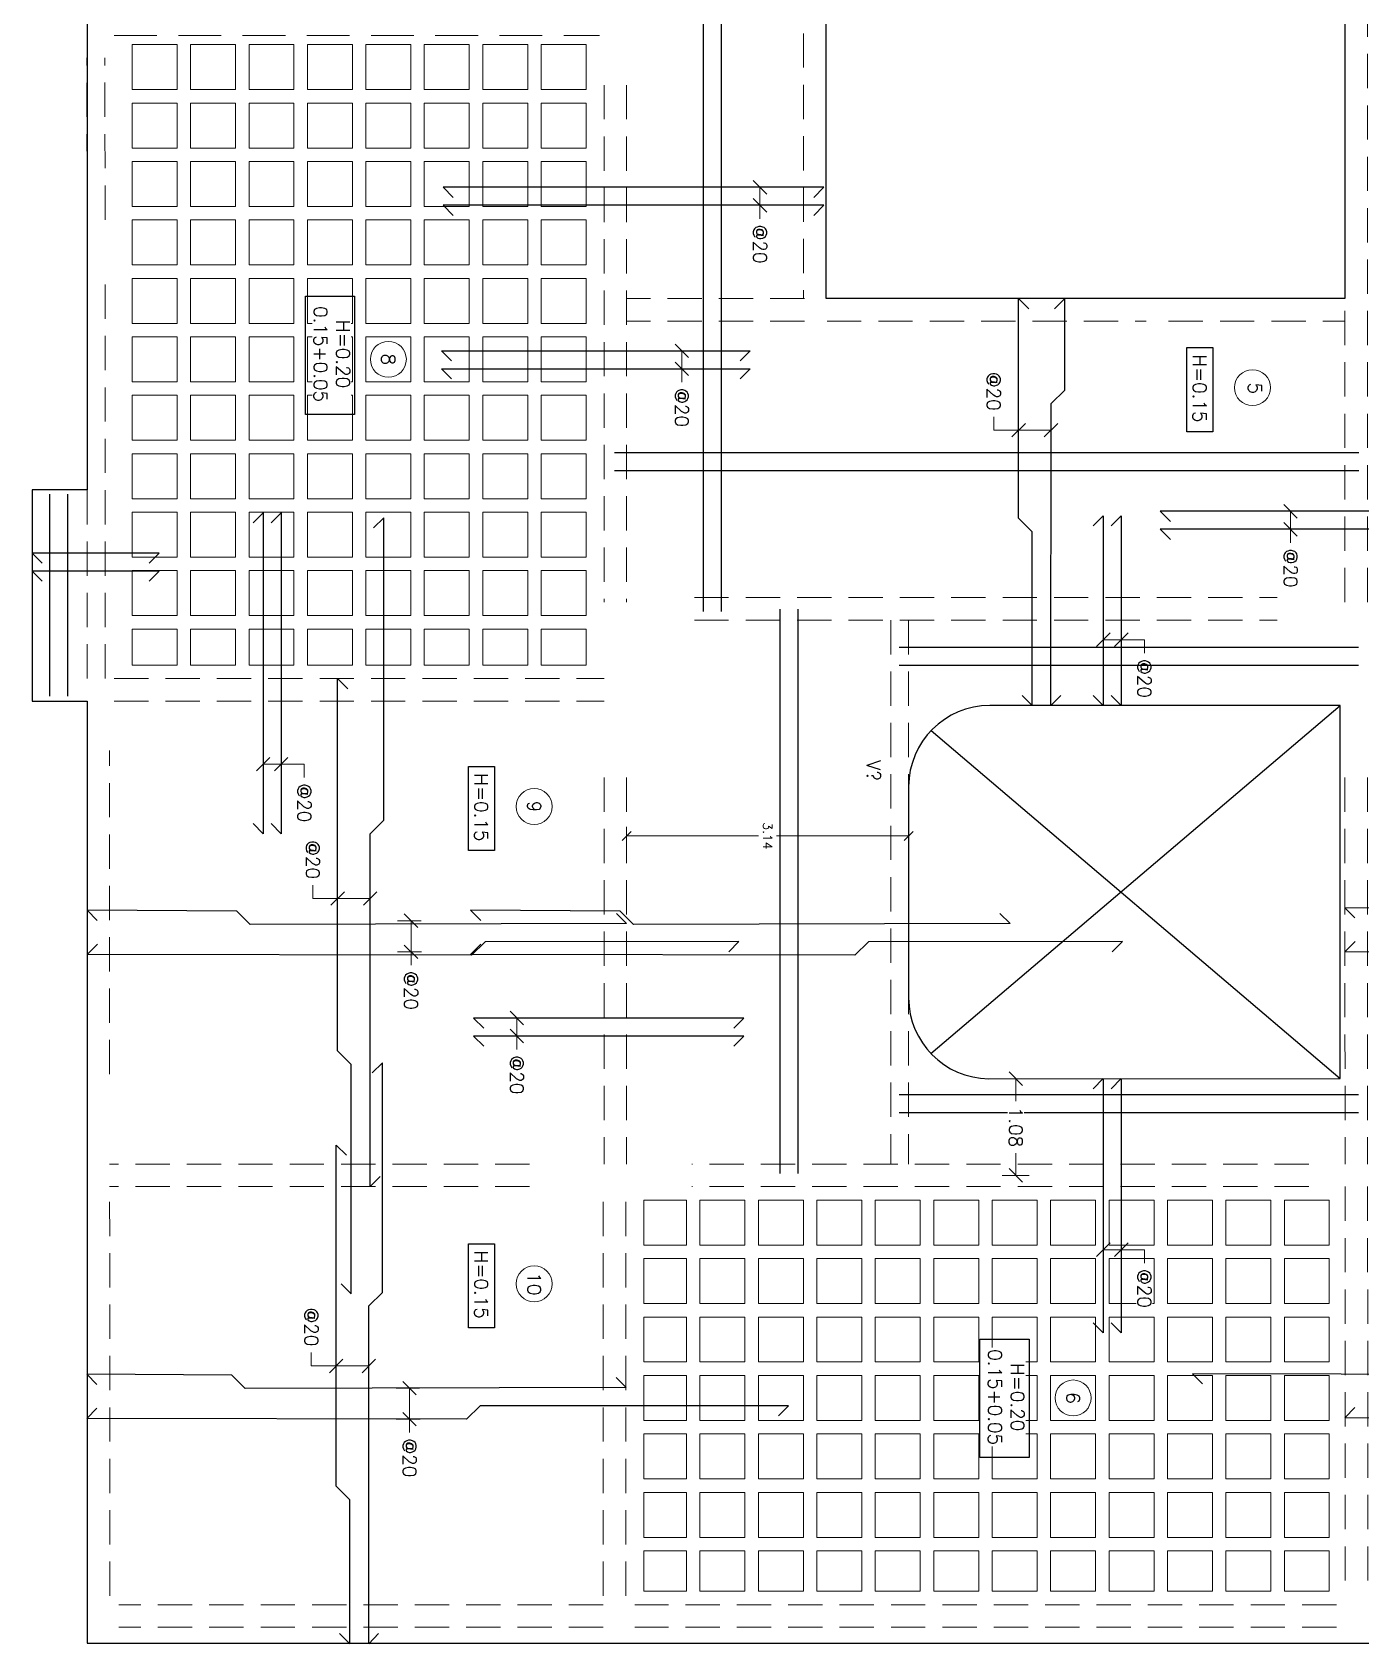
# Model space of a CAD drawing. Header units: metres. Extents: x -44 to 358, y -286 to 66.
# Drawn here: x 14.68 to 29.46, y -217.08 to -199.15 of the extents above; entities that cross this region are included whole.
import ezdxf
from ezdxf.enums import TextEntityAlignment as Align

# ---------------------------------------------------------------- set-up
doc = ezdxf.new("R2010")
doc.units = ezdxf.units.M
doc.header["$LTSCALE"] = 0.3
doc.header["$PDMODE"] = 3
doc.linetypes.add('HIDDEN', pattern=[9.525, 6.35, -3.175])
for name, color, linetype, lineweight in [('0-S-GRID-IDEN', 1, 'Continuous', 9), ('BOVEDILLA', 8, 'Continuous', 5), ('Columnas', 7, 'Continuous', 18), ('VIGAS', 1, 'HIDDEN', 15)]:
    doc.layers.add(name, color=color, linetype=linetype, lineweight=lineweight)
for name, color, linetype in [('ACERO', 5, 'Continuous'), ('BP', 3, 'Continuous'), ('DIMENSIONES', 7, 'Continuous'), ('DIMTEXTO', 4, 'Continuous')]:
    doc.layers.add(name, color=color, linetype=linetype)
doc.styles.add('SMPLEX', font='simplex.shx')
doc.dimstyles.new('DIM-50', dxfattribs={"dimscale": 0.5, "dimtxt": 0.2, "dimasz": 0.2, "dimexe": 0.2, "dimexo": 0.2, "dimgap": 0.1, "dimtad": 0, "dimtih": 1, "dimtoh": 1, "dimzin": 0, "dimdsep": 46, "dimtxsty": 'SMPLEX', "dimblk1": 'OBLIQUE', "dimblk2": 'OBLIQUE', "dimsah": 1, "dimcen": 0.2, "dimclrd": 4, "dimclre": 4, "dimclrt": 4, "dimadec": 0, "dimazin": 0, "dimtfac": 1, "dimtmove": 0, "dimatfit": 3, "dimldrblk": 'OPEN30', "dimfxl": 0.3, "dimfxlon": 1, "dimtfill": 1, "dimtolj": 1, "dimtzin": 0, "dimarcsym": 0})
doc.dimstyles.new('DIM-75', dxfattribs={"dimscale": 0.75, "dimtxt": 0.2, "dimasz": 0.2, "dimexe": 0.2, "dimexo": 0.2, "dimgap": 0.1, "dimtad": 0, "dimtih": 1, "dimtoh": 1, "dimzin": 0, "dimdsep": 46, "dimtxsty": 'SMPLEX', "dimblk1": 'OBLIQUE', "dimblk2": 'OBLIQUE', "dimsah": 1, "dimcen": 0.2, "dimclrd": 4, "dimclre": 4, "dimclrt": 4, "dimadec": 0, "dimazin": 0, "dimtfac": 1, "dimtmove": 0, "dimatfit": 3, "dimldrblk": 'OBLIQUE', "dimfxl": 0.2, "dimfxlon": 1, "dimtfill": 1, "dimtolj": 1, "dimtzin": 0, "dimarcsym": 0})

# ---------------------------------------------------------------- blocks, each defined once
blk = doc.blocks.new('*U2262')
at = {"layer": 'BOVEDILLA'}
blk.add_lwpolyline([(-0.25, -0.25), (0.25, -0.25), (0.25, 0.25), (-0.25, 0.25)], close=True, dxfattribs=at)
blk = doc.blocks.new('*U2263')
at = {"layer": 'BOVEDILLA', "color": 0, "linetype": 'ByBlock', "lineweight": -2, "transparency": 16777216}
for p in [(0, 0), (0.65, 0), (1.3, 0), (1.95, 0), (2.6, 0), (3.25, 0), (3.9, 0), (4.55, 0), (5.2, 0), (5.85, 0), (0, -0.65), (0.65, -0.65), (1.3, -0.65), (1.95, -0.65), (2.6, -0.65), (3.25, -0.65), (3.9, -0.65), (4.55, -0.65), (5.2, -0.65), (5.85, -0.65), (0, -1.3), (0.65, -1.3), (1.3, -1.3), (1.95, -1.3), (2.6, -1.3), (3.25, -1.3), (3.9, -1.3), (4.55, -1.3), (5.2, -1.3), (5.85, -1.3), (0, -1.95), (0.65, -1.95), (1.3, -1.95), (1.95, -1.95), (2.6, -1.95), (3.25, -1.95), (3.9, -1.95), (4.55, -1.95), (5.2, -1.95), (5.85, -1.95), (0, -2.6), (0.65, -2.6), (1.3, -2.6), (1.95, -2.6), (2.6, -2.6), (3.25, -2.6), (3.9, -2.6), (4.55, -2.6), (5.2, -2.6), (5.85, -2.6), (0, -3.25), (0.65, -3.25), (1.3, -3.25), (1.95, -3.25), (2.6, -3.25), (3.25, -3.25), (3.9, -3.25), (4.55, -3.25), (5.2, -3.25), (5.85, -3.25), (0, -3.9), (0.65, -3.9), (1.3, -3.9), (1.95, -3.9), (2.6, -3.9), (3.25, -3.9), (3.9, -3.9), (4.55, -3.9), (5.2, -3.9), (5.85, -3.9), (0, -4.55), (0.65, -4.55), (1.3, -4.55), (1.95, -4.55), (2.6, -4.55), (3.25, -4.55), (3.9, -4.55), (4.55, -4.55), (5.2, -4.55), (5.85, -4.55)]:
    blk.add_blockref('*U2262', p, dxfattribs=at)
blk = doc.blocks.new('*U2264')
at = {"layer": 'BOVEDILLA'}
blk.add_lwpolyline([(-0.2, 0.25), (0.2, 0.25), (0.2, -0.25), (-0.2, -0.25)], close=True, dxfattribs=at)
blk = doc.blocks.new('*U2265')
at = {"layer": 'ACERO', "color": 0, "linetype": 'ByBlock', "lineweight": -2, "transparency": 16777216}
for p in [(0, 0), (0, -0.65), (0, -1.3), (0, -1.95), (0, -2.6), (0, -3.25), (0, -3.9), (0, -4.55)]:
    blk.add_blockref('*U2264', p, dxfattribs=at)
blk = doc.blocks.new('*U2268')
at = {"layer": 'BOVEDILLA'}
blk.add_lwpolyline([(-0.25, -0.25), (0.25, -0.25), (0.25, 0.25), (-0.25, 0.25)], close=True, dxfattribs=at)
blk = doc.blocks.new('*U2269')
at = {"layer": 'BOVEDILLA', "color": 0, "linetype": 'ByBlock', "lineweight": -2, "transparency": 16777216}
for p in [(0, 0), (0.65, 0), (1.3, 0), (1.95, 0), (2.6, 0), (3.25, 0), (0, -0.65), (0.65, -0.65), (1.3, -0.65), (1.95, -0.65), (2.6, -0.65), (3.25, -0.65), (0, -1.3), (0.65, -1.3), (1.3, -1.3), (1.95, -1.3), (2.6, -1.3), (3.25, -1.3), (0, -1.95), (0.65, -1.95), (1.3, -1.95), (1.95, -1.95), (2.6, -1.95), (3.25, -1.95), (0, -2.6), (0.65, -2.6), (1.3, -2.6), (1.95, -2.6), (2.6, -2.6), (3.25, -2.6), (0, -3.25), (0.65, -3.25), (1.3, -3.25), (1.95, -3.25), (2.6, -3.25), (3.25, -3.25), (0, -3.9), (0.65, -3.9), (1.3, -3.9), (1.95, -3.9), (2.6, -3.9), (3.25, -3.9), (0, -4.55), (0.65, -4.55), (1.3, -4.55), (1.95, -4.55), (2.6, -4.55), (3.25, -4.55), (0, -5.2), (0.65, -5.2), (1.3, -5.2), (1.95, -5.2), (2.6, -5.2), (3.25, -5.2), (0, -5.85), (0.65, -5.85), (1.3, -5.85), (1.95, -5.85), (2.6, -5.85), (3.25, -5.85), (0, -6.5), (0.65, -6.5), (1.3, -6.5), (1.95, -6.5), (2.6, -6.5), (3.25, -6.5)]:
    blk.add_blockref('*U2268', p, dxfattribs=at)
blk = doc.blocks.new('*U2270')
at = {"layer": 'BOVEDILLA'}
blk.add_lwpolyline([(-0.225, 0.25), (0.225, 0.25), (0.225, -0.25), (-0.225, -0.25)], close=True, dxfattribs=at)
blk = doc.blocks.new('*U2271')
at = {"layer": 'BOVEDILLA', "color": 0, "linetype": 'ByBlock', "lineweight": -2, "transparency": 16777216}
for p in [(0, 0), (0, -0.65), (0, -1.3), (0, -1.95), (0, -2.6), (0, -3.25), (0, -3.9), (0, -4.55), (0, -5.2), (0, -5.85), (0, -6.5)]:
    blk.add_blockref('*U2270', p, dxfattribs=at)
blk = doc.blocks.new('*U2272')
at = {"layer": 'BOVEDILLA'}
blk.add_lwpolyline([(-0.25, 0.238), (0.25, 0.238), (0.25, -0.238), (-0.25, -0.238)], close=True, dxfattribs=at)
blk = doc.blocks.new('*U2273')
at = {"layer": 'BOVEDILLA', "color": 0, "linetype": 'ByBlock', "lineweight": -2, "transparency": 16777216}
for p in [(0, 0), (0.65, 0), (1.3, 0), (1.95, 0), (2.6, 0), (3.25, 0)]:
    blk.add_blockref('*U2272', p, dxfattribs=at)
blk = doc.blocks.new('_OBLIQUE')
at = {"color": 0, "linetype": 'ByBlock'}
blk.add_line((-0.5, -0.5), (0.5, 0.5), dxfattribs=at)
blk = doc.blocks.new('*D2251')
at = {"layer": 'DEFPOINTS', "color": 0, "transparency": 16777216}
for p in [(36.229, -32.533), (36.229, -32.794), (36.429, -32.798)]:
    blk.add_point(p, dxfattribs=at)
at = {"layer": 'DIMTEXTO', "color": 4, "lineweight": -2, "transparency": 16777216}
for p, q in [((36.229, -32.644), (36.229, -32.383)), ((36.429, -32.648), (36.429, -32.383)), ((36.229, -32.533), (36.429, -32.533)), ((36.429, -32.533), (36.579, -32.533))]:
    blk.add_line(p, q, dxfattribs=at)
at = {"layer": 'DIMTEXTO', "color": 4, "lineweight": -2, "transparency": 16777216, "xscale": 0.15, "yscale": 0.15, "zscale": 0.15, "rotation": 180}
blk.add_blockref('_OBLIQUE', (36.229, -32.533), dxfattribs=at)
at = {"layer": 'DIMTEXTO', "color": 4, "lineweight": -2, "transparency": 16777216, "xscale": 0.15, "yscale": 0.15, "zscale": 0.15}
blk.add_blockref('_OBLIQUE', (36.429, -32.533), dxfattribs=at)
at = {"layer": 'DIMTEXTO', "color": 4, "transparency": 16777216, "insert": (36.861, -32.533), "char_height": 0.15, "attachment_point": 5, "style": 'SMPLEX', "bg_fill": 3, "box_fill_scale": 1.1, "bg_fill_color": 256, "bg_fill_true_color": 13158600, "bg_fill_transparency": 0}
blk.add_mtext('\\A1;@20', dxfattribs=at)
blk = doc.blocks.new('*D2274')
at = {"layer": 'DEFPOINTS', "color": 0, "transparency": 16777216}
for p in [(43.176, -37.858), (42.643, -38.058), (43.176, -38.058)]:
    blk.add_point(p, dxfattribs=at)
at = {"layer": 'DIMTEXTO', "color": 4, "lineweight": -2, "transparency": 16777216}
for p, q in [((42.643, -37.858), (42.643, -37.601)), ((42.643, -37.601), (42.793, -37.601)), ((42.793, -37.858), (42.493, -37.858)), ((42.643, -38.058), (42.643, -37.858)), ((42.793, -38.058), (42.493, -38.058))]:
    blk.add_line(p, q, dxfattribs=at)
at = {"layer": 'DIMTEXTO', "color": 4, "lineweight": -2, "transparency": 16777216, "xscale": 0.15, "yscale": 0.15, "zscale": 0.15}
for p, rotation in [((42.643, -37.858), 90), ((42.643, -38.058), 270)]:
    blk.add_blockref('_OBLIQUE', p, dxfattribs=dict(at, rotation=rotation))
at = {"layer": 'DIMTEXTO', "color": 4, "transparency": 16777216, "insert": (43.075, -37.601), "char_height": 0.15, "attachment_point": 5, "style": 'SMPLEX', "bg_fill": 3, "box_fill_scale": 1.1, "bg_fill_color": 256, "bg_fill_true_color": 13158600, "bg_fill_transparency": 0}
blk.add_mtext('\\A1;@20', dxfattribs=at)
blk = doc.blocks.new('*D2277')
at = {"layer": 'DEFPOINTS', "color": 0, "transparency": 16777216}
for p in [(39.832, -26.631), (39.832, -26.893), (40.032, -26.897)]:
    blk.add_point(p, dxfattribs=at)
at = {"layer": 'DIMTEXTO', "color": 4, "lineweight": -2, "transparency": 16777216}
for p, q in [((39.832, -26.743), (39.832, -26.481)), ((40.032, -26.747), (40.032, -26.481)), ((39.832, -26.631), (40.032, -26.631)), ((40.032, -26.631), (40.182, -26.631))]:
    blk.add_line(p, q, dxfattribs=at)
at = {"layer": 'DIMTEXTO', "color": 4, "lineweight": -2, "transparency": 16777216, "xscale": 0.15, "yscale": 0.15, "zscale": 0.15, "rotation": 180}
blk.add_blockref('_OBLIQUE', (39.832, -26.631), dxfattribs=at)
at = {"layer": 'DIMTEXTO', "color": 4, "lineweight": -2, "transparency": 16777216, "xscale": 0.15, "yscale": 0.15, "zscale": 0.15}
blk.add_blockref('_OBLIQUE', (40.032, -26.631), dxfattribs=at)
at = {"layer": 'DIMTEXTO', "color": 4, "transparency": 16777216, "insert": (40.464, -26.631), "char_height": 0.15, "attachment_point": 5, "style": 'SMPLEX', "bg_fill": 3, "box_fill_scale": 1.1, "bg_fill_color": 256, "bg_fill_true_color": 13158600, "bg_fill_transparency": 0}
blk.add_mtext('\\A1;@20', dxfattribs=at)
blk = doc.blocks.new('*D2278')
at = {"layer": 'DEFPOINTS', "color": 0, "transparency": 16777216}
for p in [(38.047, -33.141), (38.247, -33.136), (38.047, -33.402)]:
    blk.add_point(p, dxfattribs=at)
at = {"layer": 'DIMTEXTO', "color": 4, "lineweight": -2, "transparency": 16777216}
for p, q in [((38.047, -33.291), (38.047, -33.552)), ((38.247, -33.286), (38.247, -33.552)), ((38.047, -33.402), (38.247, -33.402)), ((38.247, -33.402), (38.397, -33.402))]:
    blk.add_line(p, q, dxfattribs=at)
at = {"layer": 'DIMTEXTO', "color": 4, "lineweight": -2, "transparency": 16777216, "xscale": 0.15, "yscale": 0.15, "zscale": 0.15, "rotation": 180}
blk.add_blockref('_OBLIQUE', (38.047, -33.402), dxfattribs=at)
at = {"layer": 'DIMTEXTO', "color": 4, "lineweight": -2, "transparency": 16777216, "xscale": 0.15, "yscale": 0.15, "zscale": 0.15}
blk.add_blockref('_OBLIQUE', (38.247, -33.402), dxfattribs=at)
at = {"layer": 'DIMTEXTO', "color": 4, "transparency": 16777216, "insert": (38.679, -33.402), "char_height": 0.15, "attachment_point": 5, "style": 'SMPLEX', "bg_fill": 3, "box_fill_scale": 1.1, "bg_fill_color": 256, "bg_fill_true_color": 13158600, "bg_fill_transparency": 0}
blk.add_mtext('\\A1;@20', dxfattribs=at)
blk = doc.blocks.new('*D2285')
at = {"layer": 'DEFPOINTS', "color": 0, "transparency": 16777216}
for p in [(50.767, -36.884), (49.336, -37.246), (50.767, -37.246)]:
    blk.add_point(p, dxfattribs=at)
at = {"layer": 'DIMTEXTO', "color": 4, "lineweight": -2, "transparency": 16777216}
for p, q in [((49.486, -36.884), (49.186, -36.884)), ((49.336, -36.884), (49.336, -37.246)), ((49.486, -37.246), (49.186, -37.246)), ((49.336, -37.246), (49.336, -37.523)), ((49.336, -37.523), (49.186, -37.523))]:
    blk.add_line(p, q, dxfattribs=at)
at = {"layer": 'DIMTEXTO', "color": 4, "lineweight": -2, "transparency": 16777216, "xscale": 0.15, "yscale": 0.15, "zscale": 0.15}
for p, rotation in [((49.336, -36.884), 90), ((49.336, -37.246), 270)]:
    blk.add_blockref('_OBLIQUE', p, dxfattribs=dict(at, rotation=rotation))
at = {"layer": 'DIMTEXTO', "color": 4, "transparency": 16777216, "insert": (48.903, -37.523), "char_height": 0.15, "attachment_point": 5, "style": 'SMPLEX', "bg_fill": 3, "box_fill_scale": 1.1, "bg_fill_color": 256, "bg_fill_true_color": 13158600, "bg_fill_transparency": 0}
blk.add_mtext('\\A1;@20', dxfattribs=at)
blk = doc.blocks.new('*D2286')
at = {"layer": 'DEFPOINTS', "color": 0, "transparency": 16777216}
for p in [(49.582, -36.169), (49.927, -36.164), (49.582, -36.43)]:
    blk.add_point(p, dxfattribs=at)
at = {"layer": 'DIMTEXTO', "color": 4, "lineweight": -2, "transparency": 16777216}
for p, q in [((49.582, -36.319), (49.582, -36.58)), ((49.927, -36.314), (49.927, -36.58)), ((49.582, -36.43), (49.927, -36.43)), ((49.927, -36.43), (50.077, -36.43))]:
    blk.add_line(p, q, dxfattribs=at)
at = {"layer": 'DIMTEXTO', "color": 4, "lineweight": -2, "transparency": 16777216, "xscale": 0.15, "yscale": 0.15, "zscale": 0.15, "rotation": 180}
blk.add_blockref('_OBLIQUE', (49.582, -36.43), dxfattribs=at)
at = {"layer": 'DIMTEXTO', "color": 4, "lineweight": -2, "transparency": 16777216, "xscale": 0.15, "yscale": 0.15, "zscale": 0.15}
blk.add_blockref('_OBLIQUE', (49.927, -36.43), dxfattribs=at)
at = {"layer": 'DIMTEXTO', "color": 4, "transparency": 16777216, "insert": (50.359, -36.43), "char_height": 0.15, "attachment_point": 5, "style": 'SMPLEX', "bg_fill": 3, "box_fill_scale": 1.1, "bg_fill_color": 256, "bg_fill_true_color": 13158600, "bg_fill_transparency": 0}
blk.add_mtext('\\A1;@20', dxfattribs=at)
blk = doc.blocks.new('*D2287')
at = {"layer": 'DEFPOINTS', "color": 0, "transparency": 16777216}
for p in [(45.57, -36.869), (44.138, -37.23), (45.57, -37.23)]:
    blk.add_point(p, dxfattribs=at)
at = {"layer": 'DIMTEXTO', "color": 4, "lineweight": -2, "transparency": 16777216}
for p, q in [((44.288, -36.869), (43.988, -36.869)), ((44.138, -36.869), (44.138, -37.23)), ((44.288, -37.23), (43.988, -37.23)), ((44.138, -37.23), (44.138, -37.507)), ((44.138, -37.507), (43.988, -37.507))]:
    blk.add_line(p, q, dxfattribs=at)
at = {"layer": 'DIMTEXTO', "color": 4, "lineweight": -2, "transparency": 16777216, "xscale": 0.15, "yscale": 0.15, "zscale": 0.15}
for p, rotation in [((44.138, -36.869), 90), ((44.138, -37.23), 270)]:
    blk.add_blockref('_OBLIQUE', p, dxfattribs=dict(at, rotation=rotation))
at = {"layer": 'DIMTEXTO', "color": 4, "transparency": 16777216, "insert": (43.706, -37.507), "char_height": 0.15, "attachment_point": 5, "style": 'SMPLEX', "bg_fill": 3, "box_fill_scale": 1.1, "bg_fill_color": 256, "bg_fill_true_color": 13158600, "bg_fill_transparency": 0}
blk.add_mtext('\\A1;@20', dxfattribs=at)
blk = doc.blocks.new('*D2288')
at = {"layer": 'DEFPOINTS', "color": 0, "transparency": 16777216}
for p in [(44.385, -36.153), (44.73, -36.148), (44.385, -36.414)]:
    blk.add_point(p, dxfattribs=at)
at = {"layer": 'DIMTEXTO', "color": 4, "lineweight": -2, "transparency": 16777216}
for p, q in [((44.385, -36.303), (44.385, -36.564)), ((44.73, -36.298), (44.73, -36.564)), ((44.385, -36.414), (44.73, -36.414)), ((44.73, -36.414), (44.88, -36.414))]:
    blk.add_line(p, q, dxfattribs=at)
at = {"layer": 'DIMTEXTO', "color": 4, "lineweight": -2, "transparency": 16777216, "xscale": 0.15, "yscale": 0.15, "zscale": 0.15, "rotation": 180}
blk.add_blockref('_OBLIQUE', (44.385, -36.414), dxfattribs=at)
at = {"layer": 'DIMTEXTO', "color": 4, "lineweight": -2, "transparency": 16777216, "xscale": 0.15, "yscale": 0.15, "zscale": 0.15}
blk.add_blockref('_OBLIQUE', (44.73, -36.414), dxfattribs=at)
at = {"layer": 'DIMTEXTO', "color": 4, "transparency": 16777216, "insert": (45.162, -36.414), "char_height": 0.15, "attachment_point": 5, "style": 'SMPLEX', "bg_fill": 3, "box_fill_scale": 1.1, "bg_fill_color": 256, "bg_fill_true_color": 13158600, "bg_fill_transparency": 0}
blk.add_mtext('\\A1;@20', dxfattribs=at)
blk = doc.blocks.new('*D2291')
at = {"layer": 'DEFPOINTS', "color": 0, "transparency": 16777216}
for p in [(39.765, -29.295), (38.93, -29.656), (39.765, -29.656)]:
    blk.add_point(p, dxfattribs=at)
at = {"layer": 'DIMTEXTO', "color": 4, "lineweight": -2, "transparency": 16777216}
for p, q in [((39.08, -29.295), (38.78, -29.295)), ((38.93, -29.295), (38.93, -29.656)), ((39.08, -29.656), (38.78, -29.656)), ((38.93, -29.656), (38.93, -29.933)), ((38.93, -29.933), (38.78, -29.933))]:
    blk.add_line(p, q, dxfattribs=at)
at = {"layer": 'DIMTEXTO', "color": 4, "lineweight": -2, "transparency": 16777216, "xscale": 0.15, "yscale": 0.15, "zscale": 0.15}
for p, rotation in [((38.93, -29.295), 90), ((38.93, -29.656), 270)]:
    blk.add_blockref('_OBLIQUE', p, dxfattribs=dict(at, rotation=rotation))
at = {"layer": 'DIMTEXTO', "color": 4, "transparency": 16777216, "insert": (38.498, -29.933), "char_height": 0.15, "attachment_point": 5, "style": 'SMPLEX', "bg_fill": 3, "box_fill_scale": 1.1, "bg_fill_color": 256, "bg_fill_true_color": 13158600, "bg_fill_transparency": 0}
blk.add_mtext('\\A1;@20', dxfattribs=at)
blk = doc.blocks.new('*D2294')
at = {"layer": 'DEFPOINTS', "color": 0, "transparency": 16777216}
for p in [(47.217, -18.574), (46.142, -29.688), (46.142, -29.988)]:
    blk.add_point(p, dxfattribs=at)
at = {"layer": 'DIMTEXTO', "color": 4, "lineweight": -2, "transparency": 16777216}
for p, q in [((46.142, -29.838), (46.142, -29.538)), ((47.217, -29.538), (47.217, -29.838)), ((46.142, -29.688), (46.39, -29.688)), ((47.217, -29.688), (46.969, -29.688))]:
    blk.add_line(p, q, dxfattribs=at)
at = {"layer": 'DIMTEXTO', "color": 4, "lineweight": -2, "transparency": 16777216, "xscale": 0.15, "yscale": 0.15, "zscale": 0.15, "rotation": 180}
blk.add_blockref('_OBLIQUE', (46.142, -29.688), dxfattribs=at)
at = {"layer": 'DIMTEXTO', "color": 4, "lineweight": -2, "transparency": 16777216, "xscale": 0.15, "yscale": 0.15, "zscale": 0.15}
blk.add_blockref('_OBLIQUE', (47.217, -29.688), dxfattribs=at)
at = {"layer": 'DIMTEXTO', "color": 4, "transparency": 16777216, "insert": (46.679, -29.688), "char_height": 0.15, "attachment_point": 5, "style": 'SMPLEX', "bg_fill": 3, "box_fill_scale": 1.1, "bg_fill_color": 256, "bg_fill_true_color": 13158600, "bg_fill_transparency": 0}
blk.add_mtext('\\A1;1.08', dxfattribs=at)
blk = doc.blocks.new('*D2250')
at = {"layer": 'DEFPOINTS', "color": 0, "transparency": 16777216}
for p in [(48.576, -28.514), (48.043, -28.714), (48.576, -28.714)]:
    blk.add_point(p, dxfattribs=at)
at = {"layer": 'DIMTEXTO', "color": 4, "lineweight": -2, "transparency": 16777216}
for p, q in [((48.043, -28.514), (48.043, -28.257)), ((48.043, -28.257), (48.193, -28.257)), ((48.193, -28.514), (47.893, -28.514)), ((48.043, -28.714), (48.043, -28.514)), ((48.193, -28.714), (47.893, -28.714))]:
    blk.add_line(p, q, dxfattribs=at)
at = {"layer": 'DIMTEXTO', "color": 4, "lineweight": -2, "transparency": 16777216, "xscale": 0.15, "yscale": 0.15, "zscale": 0.15}
for p, rotation in [((48.043, -28.514), 90), ((48.043, -28.714), 270)]:
    blk.add_blockref('_OBLIQUE', p, dxfattribs=dict(at, rotation=rotation))
at = {"layer": 'DIMTEXTO', "color": 4, "transparency": 16777216, "insert": (48.475, -28.257), "char_height": 0.15, "attachment_point": 5, "style": 'SMPLEX', "bg_fill": 3, "box_fill_scale": 1.1, "bg_fill_color": 256, "bg_fill_true_color": 13158600, "bg_fill_transparency": 0}
blk.add_mtext('\\A1;@20', dxfattribs=at)
blk = doc.blocks.new('*D2296')
at = {"layer": 'DEFPOINTS', "color": 0, "transparency": 16777216}
for p in [(45.667, -35.237), (45.467, -35.334), (45.667, -35.334)]:
    blk.add_point(p, dxfattribs=at)
at = {"layer": 'DIMTEXTO', "color": 4, "lineweight": -2, "transparency": 16777216}
for p, q in [((45.467, -35.237), (45.467, -35.087)), ((45.667, -35.237), (45.667, -35.087)), ((45.467, -35.237), (45.667, -35.237)), ((45.667, -35.237), (45.817, -35.237))]:
    blk.add_line(p, q, dxfattribs=at)
at = {"layer": 'DIMTEXTO', "color": 4, "lineweight": -2, "transparency": 16777216, "xscale": 0.15, "yscale": 0.15, "zscale": 0.15, "rotation": 180}
blk.add_blockref('_OBLIQUE', (45.467, -35.237), dxfattribs=at)
at = {"layer": 'DIMTEXTO', "color": 4, "lineweight": -2, "transparency": 16777216, "xscale": 0.15, "yscale": 0.15, "zscale": 0.15}
blk.add_blockref('_OBLIQUE', (45.667, -35.237), dxfattribs=at)
at = {"layer": 'DIMTEXTO', "color": 4, "transparency": 16777216, "insert": (46.1, -35.237), "char_height": 0.15, "attachment_point": 5, "style": 'SMPLEX', "bg_fill": 3, "box_fill_scale": 1.1, "bg_fill_color": 256, "bg_fill_true_color": 13158600, "bg_fill_transparency": 0}
blk.add_mtext('\\A1;@20', dxfattribs=at)
blk = doc.blocks.new('*D2297')
at = {"layer": 'DEFPOINTS', "color": 0, "ltscale": 0.2, "transparency": 16777216}
for p in [(43.573, -30.88), (43.442, -34.017), (43.573, -34.017)]:
    blk.add_point(p, dxfattribs=at)
at = {"layer": 'DIMENSIONES', "color": 4, "lineweight": -2, "ltscale": 0.2, "transparency": 16777216}
for p, q in [((43.473, -30.88), (43.342, -30.88)), ((43.442, -30.88), (43.442, -32.348)), ((43.442, -34.017), (43.442, -32.548)), ((43.473, -34.017), (43.342, -34.017))]:
    blk.add_line(p, q, dxfattribs=at)
at = {"layer": 'DIMENSIONES', "color": 4, "lineweight": -2, "ltscale": 0.2, "transparency": 16777216, "xscale": 0.1, "yscale": 0.1, "zscale": 0.1}
for p, rotation in [((43.442, -30.88), 90), ((43.442, -34.017), 270)]:
    blk.add_blockref('_OBLIQUE', p, dxfattribs=dict(at, rotation=rotation))
at = {"layer": 'DIMENSIONES', "color": 4, "ltscale": 0.2, "transparency": 16777216, "insert": (43.442, -32.448), "char_height": 0.1, "attachment_point": 5, "style": 'SMPLEX', "bg_fill": 3, "box_fill_scale": 1.1, "bg_fill_color": 256, "bg_fill_true_color": 13158600, "bg_fill_transparency": 0}
blk.add_mtext('\\A1;3.14', dxfattribs=at)
blk = doc.blocks.new('_Open30')
at = {"color": 0, "lineweight": -2}
for p, q in [((-1, 0.27), (0, 0)), ((0, 0), (-1, -0.27)), ((0, 0), (-1, 0))]:
    blk.add_line(p, q, dxfattribs=at)
blk = doc.blocks.new('*D2298')
at = {"layer": 'DEFPOINTS', "color": 0, "transparency": 16777216}
for p in [(41.793, -28.514), (41.26, -28.714), (41.793, -28.714)]:
    blk.add_point(p, dxfattribs=at)
at = {"layer": 'DIMTEXTO', "color": 4, "lineweight": -2, "transparency": 16777216}
for p, q in [((41.26, -28.514), (41.26, -28.257)), ((41.26, -28.257), (41.41, -28.257)), ((41.41, -28.514), (41.11, -28.514)), ((41.26, -28.714), (41.26, -28.514)), ((41.41, -28.714), (41.11, -28.714))]:
    blk.add_line(p, q, dxfattribs=at)
at = {"layer": 'DIMTEXTO', "color": 4, "lineweight": -2, "transparency": 16777216, "xscale": 0.15, "yscale": 0.15, "zscale": 0.15}
for p, rotation in [((41.26, -28.514), 90), ((41.26, -28.714), 270)]:
    blk.add_blockref('_OBLIQUE', p, dxfattribs=dict(at, rotation=rotation))
at = {"layer": 'DIMTEXTO', "color": 4, "transparency": 16777216, "insert": (41.692, -28.257), "char_height": 0.15, "attachment_point": 5, "style": 'SMPLEX', "bg_fill": 3, "box_fill_scale": 1.1, "bg_fill_color": 256, "bg_fill_true_color": 13158600, "bg_fill_transparency": 0}
blk.add_mtext('\\A1;@20', dxfattribs=at)
blk = doc.blocks.new('A$C2e44df1d')
at = {"layer": '0-S-GRID-IDEN'}
for centre in [(23.649, 16.085), (34.884, 14.089), (28.307, 8.095), (33.615, 8.095), (23.334, 6.473)]:
    blk.add_circle(centre, 0.2, dxfattribs=at)
at = {"layer": 'ACERO', "ltscale": 0.2}
for p, q in [((24.371, 8.988), (24.371, 17.266)), ((24.571, 8.988), (24.571, 17.266)), ((31.508, 12.153), (31.508, 17.262)), ((31.708, 12.153), (31.708, 17.262)), ((26.111, 11.027), (32.387, 11.027)), ((26.111, 10.827), (32.387, 10.827)), ((26.138, 10.177), (13.976, 10.177)), ((26.138, 9.977), (13.976, 9.977))]:
    blk.add_line(p, q, dxfattribs=at)
at = {"layer": 'ACERO'}
for p, q in [((27.08, 2.907), (24.834, 2.907)), ((27.08, 2.707), (24.834, 2.707))]:
    blk.add_line(p, q, dxfattribs=at)
for points in [[(29.468, 23), (29.581, 23.112), (29.592, 18.875), (29.441, 18.725), (29.433, 17.112), (29.545, 17.224)], [(29.893, 22.999), (29.781, 23.112), (29.782, 21.487), (29.932, 21.337), (29.924, 17.112), (29.808, 17.225)], [(34.65, 22.999), (34.763, 23.111), (34.774, 18.873), (34.623, 18.724), (34.615, 15.417), (34.727, 15.529)], [(35.075, 22.998), (34.963, 23.111), (34.964, 21.486), (35.114, 21.336), (35.106, 17.111), (34.99, 17.224)], [(25.137, 18.624), (25.024, 18.737), (25.024, 15.059), (25.137, 15.172)], [(25.337, 18.624), (25.224, 18.737), (25.224, 15.059), (25.337, 15.172)], [(25.185, 14.513), (25.073, 14.625), (27.184, 14.625), (27.071, 14.512)], [(29.922, 14.524), (29.809, 14.637), (29.811, 11.813), (29.96, 11.662), (29.952, 7.388), (29.836, 7.501)], [(31.446, 14.513), (31.333, 14.625), (34.16, 14.625), (34.047, 14.512)], [(25.185, 14.313), (25.073, 14.425), (27.184, 14.425), (27.071, 14.312)], [(31.446, 14.313), (31.333, 14.425), (34.16, 14.425), (34.047, 14.312)], [(27.071, 13.954), (27.184, 13.843), (23.826, 13.846), (23.676, 13.996), (22.659, 13.996), (22.772, 13.883)], [(27.071, 13.521), (27.184, 13.633), (25.251, 13.633), (25.101, 13.483), (22.659, 13.483), (22.772, 13.595)], [(29.496, 13.276), (29.609, 13.388), (29.62, 9.2), (29.469, 9.051), (29.461, 7.388), (29.573, 7.5)], [(21.533, 11.205), (21.421, 11.317), (21.421, 7.082), (21.533, 7.194)], [(21.733, 11.205), (21.621, 11.317), (21.621, 7.082), (21.733, 7.194)], [(35.082, 10.811), (34.97, 10.924), (34.971, 7.494), (35.121, 7.343), (35.113, 3.118), (34.996, 3.231)], [(23.352, 7.176), (23.239, 7.063), (23.239, 10.498), (23.352, 10.385)], [(23.552, 7.176), (23.439, 7.063), (23.439, 10.498), (23.552, 10.385)], [(30.772, 10.316), (30.659, 10.428), (30.659, 7.42), (30.772, 7.533)], [(30.972, 10.316), (30.859, 10.428), (30.859, 7.42), (30.972, 7.533)], [(29.922, 10.259), (29.809, 10.372), (29.811, 7.548), (29.96, 7.397), (29.952, 3.123), (29.836, 3.236)], [(29.496, 9.011), (29.609, 9.123), (29.62, 4.935), (29.469, 4.786), (29.461, 3.123), (29.573, 3.235)], [(34.656, 9.007), (34.769, 9.119), (34.78, 4.881), (34.63, 4.732), (34.621, 3.118), (34.734, 3.23)], [(32.422, 6.38), (32.534, 6.269), (28.61, 6.272), (28.46, 6.422), (25.095, 6.422), (25.207, 6.309)], [(37.505, 6.364), (37.617, 6.254), (33.861, 6.256), (33.711, 6.406), (31.156, 6.406), (31.269, 6.294)], [(33.613, 5.947), (33.726, 6.06), (31.174, 6.059), (31.024, 5.909), (26.884, 5.909), (26.997, 6.022)], [(37.505, 5.931), (37.617, 6.044), (36.016, 6.044), (35.866, 5.894), (32.073, 5.894), (32.185, 6.006)], [(25.154, 5.169), (25.042, 5.282), (28.61, 5.282), (28.497, 5.169)], [(25.154, 4.969), (25.042, 5.082), (28.61, 5.082), (28.497, 4.969)], [(25.601, 3.813), (25.488, 3.925), (25.488, 2.512), (25.601, 2.624)], [(25.801, 3.813), (25.688, 3.925), (25.688, 2.512), (25.801, 2.624)]]:
    blk.add_lwpolyline(points, dxfattribs=at)
at = {"layer": 'BOVEDILLA'}
blk.add_lwpolyline([(36.584, 9.789), (37.034, 9.789), (37.034, 9.313), (36.584, 9.313)], close=True, dxfattribs=at)
at = {"layer": 'BP', "color": 8, "ltscale": 0.2}
blk.add_line((31.053, 12.507), (27.185, 17.058), dxfattribs=at)
at = {"layer": 'BP', "ltscale": 0.2}
for points in [[(11.584, 4.922), (11.581, 3.123), (24.784, 3.123), (24.784, 2.512), (27.134, 2.512), (27.134, 3.123), (37.611, 3.123), (37.611, 23.189), (32.464, 23.189), (32.464, 23.112)], [(15.669, 23.112), (11.584, 23.112), (11.584, 17.112), (22.659, 17.112), (22.659, 11.342), (13.887, 11.342), (13.884, 8.923), (19.484, 8.923), (19.484, 4.922), (14.084, 4.922)]]:
    blk.add_lwpolyline(points, dxfattribs=at)
at = {"layer": 'DIMTEXTO', "color": 4}
for points in [[(23.202, 15.645), (24.139, 15.645), (24.139, 15.354), (23.202, 15.354)], [(34.23, 13.599), (35.545, 13.599), (35.545, 13.051), (34.23, 13.051)], [(27.861, 7.655), (28.797, 7.655), (28.797, 7.363), (27.861, 7.363)], [(33.169, 7.655), (34.105, 7.655), (34.105, 7.363), (33.169, 7.363)], [(22.631, 6.097), (23.946, 6.097), (23.946, 5.55), (22.631, 5.55)]]:
    blk.add_lwpolyline(points, close=True, dxfattribs=at)
at = {"layer": 'VIGAS', "ltscale": 0.2}
for p, q in [((26.034, 17.362), (16.285, 17.362)), ((27.984, 17.362), (32.284, 17.364)), ((32.534, 17.365), (37.084, 17.367)), ((26.034, 17.112), (16.285, 17.112)), ((22.659, 15.152), (22.659, 17.112)), ((22.909, 15.152), (22.909, 17.112)), ((27.984, 17.112), (32.284, 17.114)), ((32.534, 17.115), (37.084, 17.117)), ((37.184, 17.017), (37.184, 9.213)), ((37.434, 17.017), (37.434, 9.213)), ((32.284, 16.712), (32.284, 9.847)), ((32.534, 16.712), (32.534, 9.847)), ((25.984, 9.877), (25.984, 16.357)), ((26.234, 9.877), (26.234, 16.357)), ((22.659, 11.352), (22.659, 14.902)), ((22.909, 11.352), (22.909, 14.902)), ((19.709, 11.342), (22.659, 11.342)), ((19.709, 11.092), (22.659, 11.092)), ((22.659, 11.102), (22.659, 9.123)), ((22.909, 11.102), (22.909, 9.123)), ((20.284, 9.123), (26.034, 9.123)), ((27.984, 9.123), (32.284, 9.123)), ((37.084, 9.113), (32.534, 9.113)), ((20.284, 8.873), (26.034, 8.873)), ((26.884, 3.423), (26.884, 8.873)), ((27.134, 3.423), (27.134, 8.873)), ((27.984, 8.873), (32.284, 8.873)), ((37.084, 8.863), (32.534, 8.863)), ((37.184, 8.863), (37.184, 3.475)), ((37.434, 8.863), (37.434, 3.475)), ((32.284, 8.043), (32.284, 3.373)), ((32.534, 8.043), (32.534, 3.373)), ((21.781, 3.323), (19.981, 3.319)), ((26.884, 3.323), (22.382, 3.323)), ((31.284, 3.373), (27.684, 3.373)), ((37.084, 3.375), (32.534, 3.373)), ((21.782, 3.123), (19.982, 3.119)), ((26.884, 3.123), (22.382, 3.123)), ((31.284, 3.123), (27.684, 3.123)), ((37.084, 3.125), (32.534, 3.123))]:
    blk.add_line(p, q, dxfattribs=at)
at = {"layer": 'VIGAS', "ltscale": 0.25}
for p, q in [((19.484, 3.423), (19.484, 8.823)), ((19.734, 3.423), (19.734, 8.823))]:
    blk.add_line(p, q, dxfattribs=at)
at = {"layer": 'ACERO'}
blk.add_blockref('*U2265', (26.534, 8.423), dxfattribs=at)
at = {"layer": 'BOVEDILLA'}
for name, p in [('*U2269', (32.934, 16.689)), ('*U2271', (36.809, 16.689)), ('*U2273', (32.934, 9.551)), ('*U2263', (20.084, 8.423))]:
    blk.add_blockref(name, p, dxfattribs=at)
at = {"layer": 'DIMTEXTO', "style": 'SMPLEX'}
for s, p in [('5', (23.656, 16.112)), ('6', (34.884, 14.089)), ('9', (28.307, 8.095)), ('10', (33.615, 8.095)), ('8', (23.334, 6.473))]:
    blk.add_text(s, height=0.15, dxfattribs=at).set_placement(p, align=Align.MIDDLE_CENTER)
at = {"layer": 'DIMTEXTO', "color": 4, "char_height": 0.15, "attachment_point": 5, "rotation": 0, "style": 'SMPLEX', "bg_fill": 3, "box_fill_scale": 1.1, "bg_fill_color": 256, "bg_fill_true_color": 13158600, "bg_fill_transparency": 0}
for s, insert in [('\\A1;H=0.15', (23.658, 15.496)), ('\\A1;H=0.20\\P0.15+0.05', (34.875, 13.346)), ('\\A1;V?', (27.907, 11.87)), ('\\A1;H=0.15', (28.317, 7.506)), ('\\A1;H=0.15', (33.625, 7.506)), ('\\A1;H=0.20\\P0.15+0.05', (23.276, 5.844))]:
    blk.add_mtext(s, dxfattribs=dict(at, insert=insert))
at = {"layer": 'DIMTEXTO'}
dim = blk.add_linear_dim(base=(31.3338, 13.4517), p1=(32.409, 24.5658), p2=(31.3338, 13.1517), dimstyle='DIM-75', dxfattribs=at)
dim.commit()
dim.dimension.update_dxf_attribs({"geometry": '*D2294', "text_midpoint": (31.8714, 13.4517), "insert": (-14.808, 43.1394)})
for base, p1, p2, angle, picture, middle in [((25.024, 16.508), (25.224, 16.242), (25.024, 16.246), 360, '*D2277', (25.656, 16.508)), ((33.235, 14.425), (33.768, 14.625), (33.768, 14.425), 90, '*D2250', (33.667, 14.882)), ((24.122, 13.483), (24.957, 13.845), (24.957, 13.483), 90, '*D2291', (23.69, 13.206)), ((21.421, 10.607), (21.621, 10.341), (21.421, 10.345), 360, '*D2251', (22.053, 10.607)), ((23.239, 9.737), (23.439, 10.003), (23.239, 9.999), 0, '*D2278', (23.871, 9.737)), ((29.577, 6.725), (29.922, 6.991), (29.577, 6.987), 0, '*D2288', (30.354, 6.725)), ((34.774, 6.709), (35.119, 6.975), (34.774, 6.971), 0, '*D2286', (35.551, 6.709)), ((29.33, 5.909), (30.762, 6.271), (30.762, 5.909), 90, '*D2287', (28.898, 5.633)), ((34.528, 5.894), (35.959, 6.255), (35.959, 5.894), 90, '*D2285', (34.095, 5.617)), ((27.835, 5.082), (28.368, 5.282), (28.368, 5.082), 90, '*D2274', (28.267, 5.539))]:
    dim = blk.add_linear_dim(base=base, p1=p1, p2=p2, angle=angle, text='@20', dimstyle='DIM-75', dxfattribs=at)
    dim.commit()
    dim.dimension.update_dxf_attribs({"geometry": picture, "text_midpoint": middle, "dimtype": 128, "insert": (-14.808, 43.139)})
dim = blk.add_linear_dim(base=(30.859, 7.902), p1=(30.659, 7.806), p2=(30.859, 7.806), text='@20', dimstyle='DIM-75', dxfattribs=at)
dim.commit()
dim.dimension.update_dxf_attribs({"geometry": '*D2296', "text_midpoint": (31.292, 7.902), "insert": (-14.808, 43.139)})
at = {"layer": 'BP', "color": 8, "ltscale": 0.2}
blk.add_line((27.463, 12.509), (31.332, 17.058), dxfattribs=at)
at = {"layer": 'BP', "ltscale": 0.2}
blk.add_lwpolyline([(27.184, 17.06), (27.184, 13.162, 0.413754), (28.084, 12.26), (30.434, 12.26, 0.410522), (31.334, 13.152), (31.332, 17.058), (27.185, 17.058)], format="xyb", dxfattribs=at)
at = {"layer": 'DIMENSIONES', "ltscale": 0.2}
dim = blk.add_linear_dim(base=(28.634, 8.873), p1=(28.765, 12.26), p2=(28.765, 8.873), angle=90, dimstyle='DIM-50', dxfattribs=at)
dim.commit()
dim.dimension.update_dxf_attribs({"geometry": '*D2297', "text_midpoint": (28.634, 10.691), "insert": (-14.808, 43.139)})
at = {"layer": 'DIMTEXTO'}
dim = blk.add_linear_dim(base=(26.452, 14.425), p1=(26.985, 14.625), p2=(26.985, 14.425), angle=90, text='@20', dimstyle='DIM-75', dxfattribs=at)
dim.commit()
dim.dimension.update_dxf_attribs({"geometry": '*D2298', "text_midpoint": (26.884, 14.882), "dimtype": 128, "insert": (-14.808, 43.139)})
at = {"layer": 'ACERO', "ltscale": 0.2}
for p, q in [((26.534, 12.153), (26.534, 17.262)), ((26.734, 12.153), (26.734, 17.262))]:
    blk.add_line(p, q, dxfattribs=at)
at = {"layer": 'VIGAS', "ltscale": 0.2}
for p, q in [((26.234, 12.26), (32.284, 12.26)), ((26.234, 12.06), (32.284, 12.06))]:
    blk.add_line(p, q, dxfattribs=at)

msp = doc.modelspace()

# ---------------------------------------------------------------- block references
at = {"layer": 'Columnas', "ltscale": 0.2, "rotation": 270}
msp.add_blockref('A$C2e44df1d', (12.1686769, -179.4578727), dxfattribs=at)

doc.saveas('drawing.dxf')
